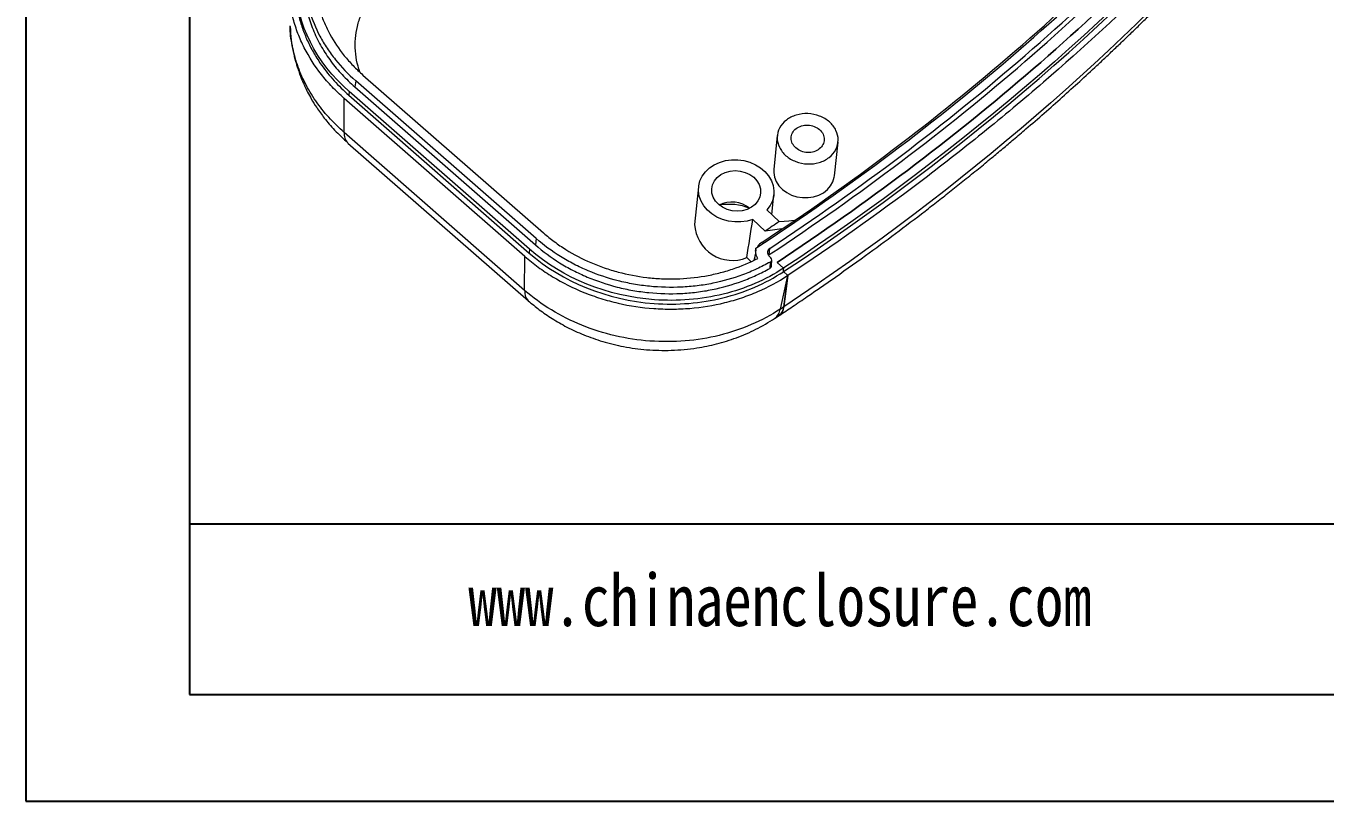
# Model space of a CAD drawing. Header units: inches. Extents: x 2768 to 3285, y 323 to 492.
# Drawn here: x 3046.95 to 3095.9, y 323.42 to 352.62 of the extents above; entities that cross this region are included whole.
import ezdxf

# ---------------------------------------------------------------- set-up
doc = ezdxf.new("R2010")
doc.units = ezdxf.units.IN
doc.layers.add('文字', color=81, linetype='Continuous')
doc.styles.add('宋体', font='', dxfattribs={"width": 0.8, "height": 3.5})
doc.styles.get('宋体').set_extended_font_data('SimSun')

msp = doc.modelspace()

# ---------------------------------------------------------------- linework, layer by layer
for p, q in [((3046.948, 491.935), (3046.948, 323.421)), ((3053.115, 487.923), (3053.115, 327.433)), ((3046.948, 401.437), (3046.948, 323.421)), ((3136.822, 333.853), (3053.115, 333.853)), ((3053.115, 327.433), (3281.263, 327.433)), ((3046.948, 323.421), (3285.275, 323.421)), ((3046.948, 323.421), (3157.284, 323.421))]:
    msp.add_line(p, q)
at = {"color": 7, "linetype": 'Continuous', "lineweight": 15}
for p, q in [((3059.371, 350.563), (3059.337, 350.329)), ((3066.175, 344.611), (3059.371, 350.563)), ((3059.646, 350.777), (3066.45, 344.825)), ((3059.121, 350.162), (3059.107, 350.02)), ((3059.107, 350.02), (3065.91, 344.069)), ((3065.925, 344.21), (3059.121, 350.162)), ((3059.337, 350.329), (3066.141, 344.377)), ((3058.934, 348.615), (3058.943, 349.893)), ((3065.746, 343.941), (3058.943, 349.893)), ((3065.738, 342.663), (3058.934, 348.615)), ((3059.078, 348.215), (3065.882, 342.263)), ((3075.259, 348.494), (3075.125, 347.222)), ((3077.413, 346.982), (3077.546, 348.253)), ((3072.292, 346.56), (3072.144, 345.147)), ((3075.049, 345.524), (3075.127, 346.262)), ((3074.869, 345.692), (3075.333, 345.257)), ((3074.806, 344.897), (3074.337, 345.336)), ((3066.175, 344.611), (3066.141, 344.377)), ((3065.925, 344.21), (3065.91, 344.069)), ((3074.443, 344.198), (3074.419, 343.972)), ((3074.957, 344.01), (3074.972, 344.245)), ((3065.738, 342.663), (3065.746, 343.941)), ((3074.105, 343.895), (3074.261, 343.748)), ((3074.423, 344.002), (3074.375, 343.8)), ((3074.927, 343.986), (3074.957, 344.01)), ((3074.941, 343.97), (3075.018, 343.89)), ((3074.989, 343.727), (3074.973, 343.491)), ((3075.039, 343.587), (3075.049, 343.814)), ((3075.248, 343.717), (3075.495, 343.502)), ((3075.248, 343.717), (3075.495, 343.502)), ((3075.639, 343.217), (3075.369, 341.958)), ((3075.494, 343.397), (3075.491, 343.367)), ((3075.494, 343.397), (3075.506, 343.508)), ((3075.494, 343.397), (3075.495, 343.502)), ((3075.494, 343.397), (3075.494, 343.369)), ((3075.494, 343.369), (3075.494, 343.397)), ((3075.655, 343.228), (3075.494, 343.369)), ((3075.506, 343.508), (3075.495, 343.502)), ((3075.655, 343.228), (3075.639, 343.217)), ((3065.882, 342.263), (3065.874, 342.271)), ((3075.154, 341.602), (3075.324, 341.716)), ((3075.321, 341.72), (3075.242, 341.681))]:
    msp.add_line(p, q, dxfattribs=at)
at = {"color": 7, "linetype": 'Continuous', "lineweight": 15, "flags": 128}
for points in [[(3074.337, 345.336), (3074.118, 345.273), (3073.888, 345.24), (3073.654, 345.24), (3073.421, 345.271), (3073.195, 345.334), (3072.984, 345.425), (3072.792, 345.544), (3072.626, 345.687), (3072.489, 345.849), (3072.385, 346.026), (3072.318, 346.215), (3072.288, 346.408), (3072.297, 346.601), (3072.345, 346.79), (3072.43, 346.968), (3072.55, 347.131), (3072.701, 347.274), (3072.88, 347.393), (3073.081, 347.486), (3073.3, 347.55), (3073.53, 347.582), (3073.765, 347.583), (3073.998, 347.552), (3074.223, 347.489), (3074.434, 347.397), (3074.626, 347.279), (3074.792, 347.136), (3074.929, 346.974), (3075.033, 346.796), (3075.101, 346.608), (3075.13, 346.415), (3075.121, 346.222), (3075.074, 346.033), (3074.989, 345.855), (3074.869, 345.692)], [(3074.368, 346.923), (3074.488, 346.794), (3074.574, 346.649), (3074.623, 346.493), (3074.631, 346.333), (3074.599, 346.177), (3074.528, 346.031), (3074.422, 345.902), (3074.284, 345.795), (3074.121, 345.715), (3073.94, 345.665), (3073.749, 345.648), (3073.556, 345.665), (3073.37, 345.714), (3073.199, 345.793), (3073.05, 345.899), (3072.93, 346.028), (3072.844, 346.174), (3072.796, 346.33), (3072.788, 346.489), (3072.82, 346.645), (3072.891, 346.791), (3072.997, 346.921), (3073.135, 347.028), (3073.298, 347.108), (3073.479, 347.157), (3073.67, 347.174), (3073.862, 347.158), (3074.048, 347.109), (3074.219, 347.03), (3074.368, 346.923)], [(3075.125, 347.222), (3075.122, 347.105), (3075.149, 346.931), (3075.214, 346.763), (3075.316, 346.606), (3075.45, 346.465), (3075.611, 346.347), (3075.795, 346.254), (3075.996, 346.19), (3076.205, 346.158), (3076.417, 346.157), (3076.624, 346.188), (3076.818, 346.251), (3076.994, 346.343), (3077.145, 346.46), (3077.267, 346.599), (3077.354, 346.756), (3077.404, 346.924), (3077.413, 346.982)], [(3075.333, 345.257), (3075.512, 345.273), (3075.691, 345.288), (3075.895, 345.305)], [(3075.423, 344.981), (3075.338, 344.969), (3075.072, 344.933), (3074.806, 344.897)], [(3075.494, 343.397), (3075.495, 343.449), (3075.495, 343.502)], [(3075.655, 343.228), (3075.58, 342.638), (3075.543, 342.343), (3075.506, 342.048)], [(3075.506, 342.048), (3075.543, 342.343), (3075.58, 342.638), (3075.618, 342.933), (3075.655, 343.228)]]:
    msp.add_lwpolyline(points, dxfattribs=at)
at = {"color": 8, "linetype": 'Continuous', "lineweight": 15}
for centre, radius, start, end in [((3059.422, 348.565), 0.49, 174.1371, 225.4688), ((3066.23, 342.613), 0.494, 174.2798, 223.877), ((3074.83, 342.041), 0.546, 306.8929, 351.2019)]:
    msp.add_arc(centre, radius, start, end, dxfattribs=at)
at = {"color": 7, "linetype": 'Continuous', "lineweight": 15}
for centre, radius, start, end in [((3073.552, 344.915), 1.074, 51.0183, 116.9766), ((3073.436, 343.808), 2.097, 67.8095, 100.1854), ((3073.568, 345.216), 1.426, 182.7576, 292.1094), ((3075.062, 344.096), 0.174, 121.0342, 226.246), ((3074.948, 343.818), 0.1, 293.927, 45.8297), ((3074.925, 343.595), 0.115, 294.838, 355.9797)]:
    msp.add_arc(centre, radius, start, end, dxfattribs=at)
msp.add_ellipse((3074.388, 352.863), major_axis=(3.444, 23.841), ratio=0.044783, start_param=4.333212, end_param=4.397672, dxfattribs=at)
for points, knots in [([(3074.452, 344.253), (3077.952, 346.546), (3081.261, 349.031), (3087.428, 354.361), (3090.279, 357.207), (3092.903, 360.193)], [0, 0, 0, 0, 0.5, 0.5, 1, 1, 1, 1]), ([(3074.677, 344.468), (3076.362, 345.582), (3078.001, 346.738), (3081.181, 349.141), (3082.725, 350.388), (3085.703, 352.962), (3087.139, 354.29), (3089.214, 356.342), (3089.892, 357.035), (3091.219, 358.439), (3091.868, 359.151), (3092.505, 359.87)], [0, 0, 0, 0, 0.25, 0.25, 0.5, 0.5, 0.75, 0.75, 0.875, 0.875, 1, 1, 1, 1]), ([(3074.972, 344.245), (3076.672, 345.368), (3078.328, 346.536), (3081.539, 348.961), (3083.095, 350.219), (3086.101, 352.818), (3087.551, 354.16), (3089.643, 356.23), (3090.327, 356.93), (3091.665, 358.349), (3092.32, 359.068), (3092.962, 359.794)], [0, 0, 0, 0, 0.25, 0.25, 0.5, 0.5, 0.75, 0.75, 0.875, 0.875, 1, 1, 1, 1]), ([(3074.957, 344.01), (3076.658, 345.132), (3078.314, 346.301), (3081.525, 348.727), (3083.082, 349.985), (3086.088, 352.584), (3087.538, 353.926), (3089.63, 355.997), (3090.314, 356.697), (3091.653, 358.115), (3092.307, 358.834), (3092.949, 359.561)], [0, 0, 0, 0, 0.25, 0.25, 0.5, 0.5, 0.75, 0.75, 0.875, 0.875, 1, 1, 1, 1]), ([(3075.248, 343.717), (3076.94, 344.838), (3078.572, 345.985), (3080.163, 347.184), (3081.792, 348.413), (3083.373, 349.689), (3084.897, 351.006), (3086.421, 352.323), (3087.891, 353.683), (3089.305, 355.084), (3090.686, 356.452), (3092.002, 357.853), (3093.282, 359.296)], [0.0059305, 0.0059305, 0.0059305, 0.0059305, 0.25, 0.25, 0.25, 0.5, 0.5, 0.5, 0.75, 0.75, 0.75, 0.9940697, 0.9940697, 0.9940697, 0.9940697]), ([(3093.282, 359.296), (3092.002, 357.853), (3090.686, 356.452), (3089.305, 355.084), (3087.891, 353.683), (3086.421, 352.323), (3084.897, 351.006), (3083.373, 349.689), (3081.792, 348.413), (3080.163, 347.184), (3078.572, 345.985), (3076.94, 344.838), (3075.248, 343.717)], [0.0059305, 0.0059305, 0.0059305, 0.0059305, 0.2500004, 0.2500004, 0.2500004, 0.5000004, 0.5000004, 0.5000004, 0.7500004, 0.7500004, 0.7500004, 0.9940699, 0.9940699, 0.9940699, 0.9940699]), ([(3093.671, 358.781), (3092.388, 357.331), (3091.048, 355.915), (3088.252, 353.153), (3086.798, 351.811), (3084.537, 349.858), (3083.77, 349.217), (3082.209, 347.957), (3081.416, 347.338), (3079.008, 345.518), (3077.355, 344.351), (3075.655, 343.228)], [0.0008022, 0.0008022, 0.0008022, 0.0008022, 0.2499054, 0.2499054, 0.4999054, 0.4999054, 0.6249054, 0.6249054, 0.7499054, 0.7499054, 0.9991032, 0.9991032, 0.9991032, 0.9991032]), ([(3058.943, 349.893), (3058.782, 350.033), (3058.63, 350.179), (3058.342, 350.481), (3058.206, 350.638), (3057.826, 351.12), (3057.612, 351.455), (3057.346, 351.979), (3057.266, 352.157), (3057.162, 352.43), (3057.13, 352.522), (3057.071, 352.706), (3057.044, 352.798), (3056.923, 353.258), (3056.867, 353.63), (3056.851, 354.098), (3056.85, 354.192), (3056.854, 354.38), (3056.859, 354.475), (3056.881, 354.756), (3056.907, 354.941), (3057.014, 355.49), (3057.126, 355.848), (3057.319, 356.283), (3057.36, 356.37), (3057.447, 356.542), (3057.493, 356.626), (3057.638, 356.876), (3057.744, 357.037), (3058.087, 357.507), (3058.351, 357.802), (3058.652, 358.076)], [0, 0, 0, 0, 0.0625, 0.0625, 0.125, 0.125, 0.25, 0.25, 0.3125, 0.3125, 0.34375, 0.34375, 0.375, 0.375, 0.5, 0.5, 0.53125, 0.53125, 0.5625, 0.5625, 0.625, 0.625, 0.75, 0.75, 0.78125, 0.78125, 0.8125, 0.8125, 0.875, 0.875, 1, 1, 1, 1]), ([(3059.121, 350.162), (3057.879, 351.249), (3057.15, 352.692), (3057.073, 354.87), (3057.213, 355.591), (3057.808, 356.938), (3058.252, 357.549), (3058.831, 358.079)], [0.0012979, 0.0012979, 0.0012979, 0.0012979, 0.5012979, 0.5012979, 0.7512979, 0.7512979, 1, 1, 1, 1]), ([(3058.822, 357.869), (3058.706, 357.735), (3058.589, 357.603), (3058.372, 357.328), (3058.272, 357.186), (3057.996, 356.752), (3057.846, 356.451), (3057.67, 355.98), (3057.619, 355.819), (3057.537, 355.496), (3057.505, 355.334), (3057.435, 354.845), (3057.424, 354.515), (3057.462, 354.015), (3057.483, 353.848), (3057.545, 353.518), (3057.584, 353.355), (3057.727, 352.869), (3057.857, 352.552), (3058.105, 352.087), (3058.195, 351.935), (3058.391, 351.639), (3058.496, 351.495), (3058.834, 351.076), (3059.087, 350.811), (3059.371, 350.563)], [0, 0, 0, 0, 0.0625, 0.0625, 0.125, 0.125, 0.25, 0.25, 0.3125, 0.3125, 0.375, 0.375, 0.5, 0.5, 0.5625, 0.5625, 0.625, 0.625, 0.75, 0.75, 0.8125, 0.8125, 0.875, 0.875, 1, 1, 1, 1]), ([(3058.967, 357.479), (3058.758, 357.239), (3058.575, 356.984), (3058.342, 356.58), (3058.271, 356.441), (3058.144, 356.159), (3058.089, 356.017), (3057.946, 355.585), (3057.881, 355.29), (3057.831, 354.838), (3057.822, 354.685), (3057.821, 354.381), (3057.828, 354.23), (3057.874, 353.777), (3057.935, 353.478), (3058.076, 353.032), (3058.131, 352.884), (3058.254, 352.594), (3058.324, 352.451), (3058.552, 352.032), (3058.732, 351.764), (3059.046, 351.377), (3059.158, 351.251), (3059.393, 351.008), (3059.516, 350.89), (3059.646, 350.777)], [0, 0, 0, 0, 0.125, 0.125, 0.1875, 0.1875, 0.25, 0.25, 0.375, 0.375, 0.4375, 0.4375, 0.5, 0.5, 0.625, 0.625, 0.6875, 0.6875, 0.75, 0.75, 0.875, 0.875, 0.9375, 0.9375, 1, 1, 1, 1]), ([(3075.324, 341.715), (3075.492, 341.827), (3075.848, 342.063), (3076.356, 342.408), (3076.841, 342.741), (3077.575, 343.252), (3078.915, 344.206), (3080.255, 345.207), (3081.32, 346.034), (3081.816, 346.425), (3082.322, 346.829), (3082.83, 347.24), (3083.309, 347.633), (3083.75, 348.001), (3084.182, 348.365), (3084.935, 349.007), (3085.989, 349.931), (3086.983, 350.838), (3087.636, 351.448), (3087.973, 351.767), (3088.317, 352.095), (3088.671, 352.437), (3089.022, 352.779), (3089.332, 353.085), (3089.584, 353.337), (3089.801, 353.554), (3090.029, 353.784), (3090.293, 354.053), (3090.58, 354.348), (3090.871, 354.65), (3091.141, 354.932), (3091.395, 355.201), (3091.658, 355.481), (3091.964, 355.81), (3092.333, 356.211), (3092.729, 356.647), (3092.999, 356.951), (3093.127, 357.095)], [0, 0, 0, 0, 0.025008, 0.053119, 0.07647, 0.09835, 0.164725, 0.282126, 0.308335, 0.334618, 0.361794, 0.390092, 0.417218, 0.440309, 0.462909, 0.488887, 0.566063, 0.641299, 0.660876, 0.680499, 0.700766, 0.721862, 0.743768, 0.763777, 0.777896, 0.789677, 0.803262, 0.819642, 0.83829, 0.856463, 0.873767, 0.888865, 0.904254, 0.923567, 0.947124, 0.974925, 1, 1, 1, 1]), ([(3057.47, 355.058), (3057.458, 355.003), (3057.403, 354.743), (3057.389, 354.267), (3057.43, 353.639), (3057.566, 353.017), (3057.781, 352.409), (3058.071, 351.831), (3058.431, 351.289), (3058.847, 350.785), (3059.174, 350.481), (3059.337, 350.329)], [0, 0, 0, 0, 0.033031, 0.156594, 0.279762, 0.402451, 0.525533, 0.648228, 0.765371, 0.882852, 1, 1, 1, 1]), ([(3057.112, 354.67), (3057.108, 354.653), (3057.054, 354.362), (3057.084, 353.781), (3057.193, 353.067), (3057.377, 352.482), (3057.568, 352.023), (3057.803, 351.576), (3058.121, 351.082), (3058.541, 350.55), (3058.918, 350.197), (3059.107, 350.02)], [0, 0, 0, 0, 0.010493, 0.176812, 0.343129, 0.438477, 0.533827, 0.62917, 0.724512, 0.862261, 1, 1, 1, 1]), ([(3056.903, 352.6), (3056.913, 352.435), (3056.932, 352.12), (3057.007, 351.686), (3057.093, 351.325), (3057.178, 351.043), (3057.253, 350.83), (3057.318, 350.661), (3057.383, 350.505), (3057.463, 350.329), (3057.567, 350.118), (3057.714, 349.85), (3057.918, 349.521), (3058.204, 349.125), (3058.585, 348.673), (3058.903, 348.378), (3059.073, 348.219)], [0, 0, 0, 0, 0.099914, 0.189873, 0.264153, 0.323076, 0.367012, 0.400719, 0.434574, 0.468984, 0.515772, 0.572241, 0.649083, 0.74621, 0.863335, 1, 1, 1, 1]), ([(3075.583, 347.737), (3075.478, 347.829), (3075.394, 347.938), (3075.282, 348.172), (3075.253, 348.297), (3075.256, 348.545), (3075.287, 348.668), (3075.405, 348.892), (3075.491, 348.994), (3075.706, 349.161), (3075.834, 349.225), (3076.112, 349.309), (3076.263, 349.327), (3076.563, 349.315), (3076.713, 349.284), (3076.99, 349.178), (3077.117, 349.102), (3077.327, 348.918), (3077.411, 348.809), (3077.523, 348.575), (3077.552, 348.45), (3077.549, 348.202), (3077.518, 348.08), (3077.4, 347.855), (3077.314, 347.754), (3077.1, 347.587), (3076.971, 347.522), (3076.693, 347.439), (3076.542, 347.42), (3076.242, 347.432), (3076.092, 347.463), (3075.815, 347.57), (3075.689, 347.645), (3075.583, 347.737)], [0, 0, 0, 0, 0.0625, 0.0625, 0.125, 0.125, 0.1875, 0.1875, 0.25, 0.25, 0.3125, 0.3125, 0.375, 0.375, 0.4375, 0.4375, 0.5, 0.5, 0.5625, 0.5625, 0.625, 0.625, 0.6875, 0.6875, 0.75, 0.75, 0.8125, 0.8125, 0.875, 0.875, 0.9375, 0.9375, 1, 1, 1, 1]), ([(3075.957, 348.028), (3076.015, 347.978), (3076.083, 347.937), (3076.234, 347.879), (3076.315, 347.862), (3076.478, 347.855), (3076.56, 347.865), (3076.712, 347.911), (3076.781, 347.946), (3076.898, 348.037), (3076.945, 348.092), (3077.009, 348.214), (3077.026, 348.281), (3077.027, 348.415), (3077.012, 348.483), (3076.951, 348.611), (3076.905, 348.67), (3076.791, 348.77), (3076.722, 348.811), (3076.571, 348.868), (3076.49, 348.885), (3076.327, 348.892), (3076.245, 348.882), (3076.093, 348.837), (3076.024, 348.801), (3075.907, 348.711), (3075.86, 348.656), (3075.796, 348.534), (3075.779, 348.467), (3075.778, 348.332), (3075.793, 348.264), (3075.855, 348.137), (3075.9, 348.078), (3075.957, 348.028)], [0, 0, 0, 0, 0.0625, 0.0625, 0.125, 0.125, 0.1875, 0.1875, 0.25, 0.25, 0.3125, 0.3125, 0.375, 0.375, 0.4375, 0.4375, 0.5, 0.5, 0.5625, 0.5625, 0.625, 0.625, 0.6875, 0.6875, 0.75, 0.75, 0.8125, 0.8125, 0.875, 0.875, 0.9375, 0.9375, 1, 1, 1, 1]), ([(3075.333, 345.257), (3075.246, 345.197), (3075.07, 345.077), (3074.894, 344.957), (3074.806, 344.897)], [0, 0, 0, 0, 0.499256, 1, 1, 1, 1]), ([(3074.989, 343.727), (3074.821, 343.639), (3074.654, 343.55), (3074.308, 343.388), (3074.13, 343.314), (3073.588, 343.113), (3073.214, 343.007), (3072.633, 342.89), (3072.435, 342.858), (3072.04, 342.809), (3071.841, 342.793), (3071.244, 342.764), (3070.845, 342.775), (3070.242, 342.835), (3070.04, 342.863), (3069.644, 342.933), (3069.449, 342.975), (3068.87, 343.122), (3068.494, 343.248), (3067.945, 343.479), (3067.766, 343.562), (3067.42, 343.741), (3067.252, 343.836), (3066.764, 344.139), (3066.459, 344.363), (3066.175, 344.611)], [0, 0, 0, 0, 0.0625, 0.0625, 0.125, 0.125, 0.25, 0.25, 0.3125, 0.3125, 0.375, 0.375, 0.5, 0.5, 0.5625, 0.5625, 0.625, 0.625, 0.75, 0.75, 0.8125, 0.8125, 0.875, 0.875, 1, 1, 1, 1]), ([(3066.45, 344.825), (3066.579, 344.711), (3066.715, 344.603), (3066.995, 344.395), (3067.141, 344.296), (3067.591, 344.015), (3067.905, 343.85), (3068.399, 343.638), (3068.567, 343.572), (3068.911, 343.453), (3069.088, 343.399), (3069.619, 343.257), (3069.978, 343.189), (3070.523, 343.124), (3070.706, 343.109), (3071.074, 343.092), (3071.26, 343.091), (3071.81, 343.105), (3072.171, 343.141), (3072.703, 343.233), (3072.878, 343.27), (3073.227, 343.357), (3073.4, 343.408), (3073.903, 343.576), (3074.222, 343.711), (3074.526, 343.869)], [0, 0, 0, 0, 0.0625, 0.0625, 0.125, 0.125, 0.25, 0.25, 0.3125, 0.3125, 0.375, 0.375, 0.5, 0.5, 0.5625, 0.5625, 0.625, 0.625, 0.75, 0.75, 0.8125, 0.8125, 0.875, 0.875, 1, 1, 1, 1]), ([(3075.495, 343.502), (3074.819, 343.057), (3074.053, 342.727), (3072.386, 342.317), (3071.505, 342.245), (3068.873, 342.437), (3067.168, 343.123), (3065.925, 344.21)], [0, 0, 0, 0, 0.2487021, 0.2487021, 0.4987021, 0.4987021, 0.9987021, 0.9987021, 0.9987021, 0.9987021]), ([(3066.141, 344.377), (3066.425, 344.129), (3066.731, 343.904), (3067.22, 343.601), (3067.388, 343.505), (3067.735, 343.326), (3067.915, 343.243), (3068.465, 343.011), (3068.842, 342.885), (3069.422, 342.738), (3069.618, 342.696), (3070.015, 342.626), (3070.217, 342.598), (3070.821, 342.537), (3071.221, 342.527), (3071.819, 342.555), (3072.018, 342.572), (3072.414, 342.621), (3072.613, 342.653), (3073.195, 342.77), (3073.57, 342.876), (3074.113, 343.078), (3074.291, 343.152), (3074.638, 343.314), (3074.805, 343.403), (3074.973, 343.491)], [0, 0, 0, 0, 0.125, 0.125, 0.1875, 0.1875, 0.25, 0.25, 0.375, 0.375, 0.4375, 0.4375, 0.5, 0.5, 0.625, 0.625, 0.6875, 0.6875, 0.75, 0.75, 0.875, 0.875, 0.9375, 0.9375, 1, 1, 1, 1]), ([(3074.526, 343.869), (3074.488, 343.928), (3074.462, 343.991), (3074.437, 344.123), (3074.438, 344.189), (3074.452, 344.253)], [0, 0, 0, 0, 0.5, 0.5, 1, 1, 1, 1]), ([(3074.677, 344.468), (3074.616, 344.425), (3074.544, 344.374), (3074.514, 344.303), (3074.51, 344.292)], [0, 0, 0, 0, 0.855329, 1, 1, 1, 1]), ([(3065.746, 343.941), (3065.907, 343.801), (3066.074, 343.667), (3066.423, 343.412), (3066.605, 343.29), (3067.166, 342.95), (3067.559, 342.753), (3068.178, 342.503), (3068.389, 342.427), (3068.713, 342.325), (3068.822, 342.293), (3069.041, 342.234), (3069.151, 342.206), (3069.702, 342.079), (3070.149, 342.012), (3070.715, 341.971), (3070.829, 341.964), (3071.057, 341.957), (3071.171, 341.955), (3071.513, 341.957), (3071.739, 341.967), (3072.41, 342.022), (3072.849, 342.093), (3073.388, 342.226), (3073.496, 342.255), (3073.709, 342.316), (3073.814, 342.349), (3074.125, 342.454), (3074.326, 342.531), (3074.916, 342.785), (3075.289, 342.985), (3075.639, 343.217)], [0, 0, 0, 0, 0.0625, 0.0625, 0.125, 0.125, 0.25, 0.25, 0.3125, 0.3125, 0.34375, 0.34375, 0.375, 0.375, 0.5, 0.5, 0.53125, 0.53125, 0.5625, 0.5625, 0.625, 0.625, 0.75, 0.75, 0.78125, 0.78125, 0.8125, 0.8125, 0.875, 0.875, 1, 1, 1, 1]), ([(3065.91, 344.069), (3067.153, 342.981), (3068.858, 342.296), (3071.49, 342.104), (3072.371, 342.176), (3074.042, 342.587), (3074.812, 342.919), (3075.491, 343.367), (3075.491, 343.367), (3075.492, 343.368), (3075.492, 343.368)], [0, 0, 0, 0, 0.5, 0.5, 0.75, 0.75, 1, 1, 1, 1.000173, 1.000173, 1.000173, 1.000173]), ([(3074.428, 343.825), (3074.427, 343.827), (3074.408, 343.874), (3074.418, 343.924), (3074.428, 343.972)], [0, 0, 0, 0, 0.050243, 1, 1, 1, 1]), ([(3075.369, 341.958), (3074.688, 341.508), (3073.904, 341.171), (3072.242, 340.762), (3071.341, 340.688), (3070.021, 340.785), (3069.574, 340.853), (3068.718, 341.052), (3068.299, 341.184), (3067.091, 341.674), (3066.354, 342.124), (3065.738, 342.663)], [0, 0, 0, 0, 0.25, 0.25, 0.5, 0.5, 0.625, 0.625, 0.75, 0.75, 1, 1, 1, 1]), ([(3065.874, 342.271), (3066.01, 342.157), (3066.295, 341.918), (3066.781, 341.586), (3067.339, 341.266), (3067.975, 340.973), (3068.69, 340.722), (3069.484, 340.528), (3070.35, 340.41), (3071.28, 340.388), (3072.165, 340.47), (3072.987, 340.637), (3073.731, 340.87), (3074.471, 341.185), (3074.925, 341.463), (3075.158, 341.604)], [0, 0, 0, 0, 0.054756, 0.114638, 0.179638, 0.249738, 0.324834, 0.405122, 0.491187, 0.582092, 0.678567, 0.754099, 0.832589, 0.914531, 1, 1, 1, 1]), ([(3075.324, 341.716), (3075.362, 341.749), (3075.442, 341.816), (3075.49, 341.943), (3075.503, 342.029), (3075.506, 342.048)], [0, 0, 0, 0, 0.424559, 0.871449, 1, 1, 1, 1]), ([(3075.506, 342.048), (3075.491, 341.985), (3075.462, 341.859), (3075.398, 341.757), (3075.341, 341.73), (3075.334, 341.727)], [0, 0, 0, 0, 0.467078, 0.934146, 1, 1, 1, 1])]:
    msp.add_open_spline(points, degree=3, knots=knots, dxfattribs=at)
for points in [[(3075.494, 343.369), (3082.301, 347.865), (3088.36, 353.104), (3093.497, 358.913)], [(3093.512, 359.054), (3088.374, 353.245), (3082.314, 348.005), (3075.506, 343.508)], [(3093.287, 357.403), (3088.204, 351.675), (3082.22, 346.498), (3075.506, 342.048)], [(3075.369, 341.958), (3075.415, 341.988), (3075.46, 342.018), (3075.506, 342.048)]]:
    msp.add_open_spline(points, degree=3, dxfattribs=at)
at = {"color": 8, "linetype": 'Continuous', "lineweight": 15}
for points, knots in [([(3059.524, 350.896), (3059.48, 351.042), (3059.391, 351.339), (3059.343, 351.8), (3059.362, 352.267), (3059.453, 352.727), (3059.611, 353.172), (3059.837, 353.596), (3060.122, 353.995), (3060.361, 354.231), (3060.48, 354.349)], [0, 0, 0, 0, 0.119297, 0.244606, 0.369899, 0.495731, 0.621431, 0.747314, 0.873709, 1, 1, 1, 1]), ([(3058.934, 348.615), (3058.736, 348.8), (3058.34, 349.172), (3057.852, 349.798), (3057.453, 350.463), (3057.154, 351.161), (3056.973, 351.881), (3056.891, 352.374), (3056.901, 352.621), (3056.902, 352.625)], [0, 0, 0, 0, 0.16576, 0.331949, 0.498222, 0.664241, 0.830556, 0.997687, 1, 1, 1, 1])]:
    msp.add_open_spline(points, degree=3, knots=knots, dxfattribs=at)

# ---------------------------------------------------------------- texts
at = {"layer": '文字', "color": 0, "insert": (3063.617, 331.974), "char_height": 1.96154, "width": 34.46241, "attachment_point": 1, "style": '宋体'}
msp.add_mtext('www.chinaenclosure.com', dxfattribs=at)

doc.saveas('drawing.dxf')
